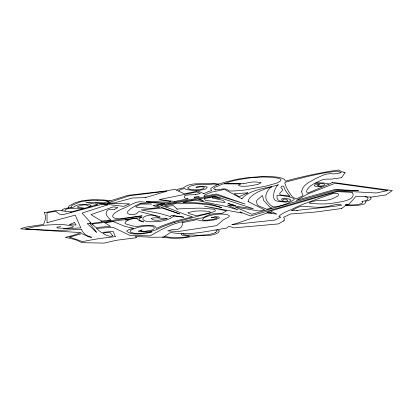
<?xml version="1.0" encoding="UTF-8"?>
<svg xmlns="http://www.w3.org/2000/svg" width="413" height="413" viewBox="0 0 413 413"><rect width="100%" height="100%" fill="white"/><g stroke="black" fill="none" stroke-linecap="round" stroke-linejoin="round"><path stroke-width="0.62" d="M70.948 207.641L71.656 205.829A24.279 5.214 1.4 0 1 72.347 205.292L78.96 202.349A14.181 3.046 1.4 0 1 80.014 202.04L83.307 201.363A37.046 7.955 1.4 0 1 84.789 201.105L86.033 200.919M341.603 208.451L345.815 205.411L347.225 205.493L346.874 205.049L345.475 204.879L348.995 204.244L356.037 196.299L371.318 197.084L385.742 194.988L392.35 190.584L332.248 182.339M248.125 201.668C248.419 198.292 251.455 196.082 254.005 194.286A147.942 31.77 1.4 0 1 259.178 191.405L265.27 188.875L271.795 186.831M68.083 207.904L68.816 206.35A37.118 7.971 1.4 0 1 69.704 205.576L74.077 203.258A47.903 10.289 1.4 0 1 76.818 202.251L82.249 200.728A11.301 2.426 1.4 0 1 83.999 200.444L93.73 199.562L102.951 199.954A11.487 2.468 1.4 0 1 104.107 200.026L110.059 200.579M182.623 222.741C182.763 226.897 179.412 229.669 175.535 229.592A4.729 1.017 1.4 0 1 174.544 229.649L171.984 229.7L167.823 230.888L178.158 231.543L215.7 225.777L217.083 225.23L223.082 220.052A43.122 9.262 1.4 0 1 223.846 219.577C225.204 218.41 232.462 216.417 227.976 214.925A10.599 2.277 1.4 0 0 226.334 214.507C219.701 213.407 212.767 214.471 206.438 216.619A8.177 1.755 1.4 0 0 206.082 216.799C201.766 218.957 200.568 220.826 207.006 220.155A23.355 5.013 1.4 0 0 208.214 220.062L213.361 219.293A25.446 5.467 1.4 0 0 215.297 218.761L216.04 218.503A12.824 2.752 1.4 0 0 216.541 218.276A16.179 3.474 1.4 0 0 216.835 218.116L217.145 217.821A3.805 0.816 1.4 0 0 217.093 217.62A4.553 0.976 1.4 0 0 216.815 217.408L214.91 217.104L211.172 217.672M203.857 196.309L204.027 195.922A34.537 7.419 1.4 0 1 205.178 194.74L211.249 192.231L224.125 189.438M241.796 198.839C250.175 189.025 266.684 188.462 278.316 184.807M170.621 216.593L171.163 215.478L172.588 215.39L183.506 217.14M183.661 233.593C182.592 234.873 185.525 234.832 186.335 235.049A5.132 1.1 1.4 0 0 187.512 235.142C192.19 234.548 196.609 235.694 201.343 235.188A18.131 3.893 1.4 0 0 202.447 235.147L208.963 234.61L213.284 233.464A41.589 8.931 1.4 0 0 214.584 232.917L215.312 232.55M271.599 186.779C266.922 190.109 263.432 197.058 267.717 202.091A154.09 33.086 1.4 0 0 272.972 206.98M278.119 184.761C274.784 187.094 270.463 199.778 276.803 201.017A10.057 2.158 1.4 0 0 278.047 201.338L285.362 202.076A3.939 0.847 1.4 0 0 286.436 202.003L289.735 201.11A28.151 6.045 1.4 0 0 290.215 200.873L290.979 200.238A5.705 1.224 1.4 0 0 290.902 199.959L289.828 199.35A12.777 2.741 1.4 0 0 288.702 198.973L285.445 198.4A2.7 0.578 1.4 0 0 284.686 198.385C283.142 198.07 279.777 199.118 282.668 200.496M176.496 190.104L178.53 189.004L183.486 187.848A14.62 3.139 1.4 0 1 183.728 187.621C188.875 183.346 196.16 183.862 202.484 183.692A15.1 3.242 1.4 0 1 203.583 183.713L208.343 183.728A15.699 3.371 1.4 0 1 209.014 183.702L210.078 183.666A33.758 7.248 1.4 0 1 211.012 183.646L213.118 183.604A28.781 6.18 1.4 0 0 214.156 183.579L218.921 184.048M173.93 215.994C166.971 221.518 157.461 221.967 148.907 221.698A6.371 1.368 1.4 0 1 146.827 221.409C145.231 221.105 142.031 220.155 142.986 217.945A39.168 8.41 1.4 0 1 143.559 217.192C147.446 214.523 153.796 214.311 157.534 217.088A7.191 1.544 1.4 0 0 158.122 217.259L159.924 217.202A5.292 1.136 1.4 0 0 159.996 216.913L159.914 216.784A4.14 0.888 1.4 0 0 159.635 216.588L139.253 211.554L138.608 211.683L136.682 213.686L133.657 214.636L129.95 214.626L127.741 213.423L127.498 212.215L127.958 211.219L130.482 208.802L135.061 205.927L140.895 203.201M283.612 220.95L284.17 220.444A6.345 1.363 1.4 0 0 284.221 220.294L284.206 220.057A15.374 3.299 1.4 0 1 284.221 219.871L284.392 219.288A53.256 11.435 1.4 0 0 284.459 218.952L284.464 218.684A9.391 2.019 1.4 0 0 284.433 218.56L283.674 217.403A3.454 0.743 1.4 0 1 283.721 217.228L290.463 214.058A1.316 0.284 1.4 0 1 290.726 213.97L292.791 213.815A26.458 5.684 1.4 0 0 293.999 213.748L313.054 212.272A197.244 42.353 1.4 0 0 319.657 211.482L341.799 208.503M182.102 233.619L181.276 234.45A5.818 1.249 1.4 0 0 181.333 234.687L183.078 235.482A8.002 1.719 1.4 0 0 183.873 235.632L189.774 236.04L187.523 236.737A6.892 1.482 1.4 0 1 186.929 236.876L185.592 237.088A20.036 4.3 1.4 0 1 184.038 237.274L182.68 237.398A12.875 2.762 1.4 0 1 181.261 237.485L176.067 237.568A15.973 3.428 1.4 0 0 174.823 237.583L172.939 237.604A7.842 1.683 1.4 0 1 171.199 237.552L164.348 236.489M225.064 183.475C230.253 181.224 235.931 180.182 241.497 179.196A28.518 6.123 1.4 0 1 242.741 178.979L250.82 177.755L261.444 177.048A15.524 3.335 1.4 0 1 263.721 176.996L271.733 177.265L277.221 178.039L280.489 178.958L280.892 179.516L280.768 180.543A15.513 3.33 1.4 0 1 280.489 180.884L277.861 182.587A27.062 5.813 1.4 0 1 276.504 183.155L267.872 185.618A60.995 13.097 1.4 0 1 265.26 186.237L246.602 189.748A27.774 5.963 1.4 0 1 245.162 189.954L243.711 190.135A57.619 12.375 1.4 0 1 241.078 190.424L240.005 190.527A34.661 7.444 1.4 0 1 232.917 190.997L229.416 191.018L226.644 189.34A3.702 0.795 1.4 0 0 226.226 189.206L224.698 188.911A2.586 0.558 1.4 0 0 224.037 188.855L218.957 189.391A22.607 4.853 1.4 0 1 217.444 189.629L215.173 189.908M203.573 193.749L208.498 191.565A66.018 14.176 1.4 0 1 209.696 191.198L211.513 190.703A1.27 0.274 1.4 0 0 211.704 190.605L210.671 189.035A17.749 3.81 1.4 0 1 210.79 188.504C217.749 183.186 227.047 181.813 235.353 179.64A105.573 22.669 1.4 0 1 239.37 178.891L245.843 177.889A51.749 11.115 1.4 0 1 248.43 177.575L264.108 176.382A22.235 4.775 1.4 0 1 266.101 176.361L268.388 176.387A13.221 2.839 1.4 0 1 270.438 176.48L276.349 177.022A11.43 2.457 1.4 0 1 277.598 177.198L278.491 177.353A15.431 3.314 1.4 0 1 280.303 177.74L282.874 178.581A20.237 4.347 1.4 0 1 283.829 179.051A17.79 3.82 1.4 0 1 284.531 179.552L285.435 181.188L289.978 179.944A138.03 29.638 1.4 0 1 292.771 179.159L307.226 175.737A454.254 97.545 1.4 0 1 314.257 174.25L329.677 171.307L338.934 170.006A4.817 1.032 1.4 0 0 338.99 170.151L339.682 170.662A26.695 5.73 1.4 0 0 340.266 170.972L340.472 171.07A19.886 4.269 1.4 0 0 341.644 171.55L341.83 171.617A25.296 5.431 1.4 0 0 343.528 172.154M150.26 235.813L161.767 229.411L171.875 224.806A95.857 20.583 1.4 0 1 174.957 223.738A136.961 29.411 1.4 0 1 177.74 222.886L182.025 221.714A94.902 20.382 1.4 0 1 187.445 220.47L188.178 220.32A108.015 23.195 1.4 0 1 198.07 218.56A71.614 15.379 1.4 0 1 198.927 218.436L201.952 217.971A5.71 1.229 1.4 0 0 202.613 217.801L209.866 214.43A11.936 2.561 1.4 0 1 210.8 214.213L214.337 213.691A9.416 2.024 1.4 0 1 215.803 213.578L221.776 213.609L226.561 210.883L204.476 206.17L242.08 213.067L239.994 211.921L250.624 216.004L337.473 190.858L376.269 192.974L387.688 190.574L335.165 183.243L308.387 193.743L296.24 200.413L335.015 189.438L358.525 190.77L336.358 190.042L251.847 214.259L235.518 207.156L259.127 211.002L264.526 209.856L247.95 201.446M291.769 210.553L297.174 207.662L301.247 206.211L317.39 207.295A22.72 4.879 1.4 0 0 319.048 207.254L319.579 207.238A14.894 3.201 1.4 0 0 321.169 207.156L325.511 206.727A47.609 10.222 1.4 0 0 327.463 206.474L336.993 204.29L339.878 204.523A10.382 2.23 1.4 0 1 340.704 204.74L341.613 205.204L337.307 205.865A102.14 21.93 1.4 0 0 334.757 206.221A95.801 20.573 1.4 0 0 333.467 206.407L296.844 210.393M284.051 220.702L278.393 223.918L234.001 227.883L228.936 226.262L226.479 228.141C208.028 230.944 189.376 235.947 170.708 232.467L163.264 237.108L151.101 237.274L135.423 236.386L136.28 237.671M114.447 209.365L117.906 207.558L113.338 206.861L90.937 214.626L101.675 221.136M156.656 228.275L161.158 226.195L174.503 221.332L192.453 216.825C181.575 213.789 171.509 208.529 160.662 205.411L215.219 196.154L253.345 208.704L227.48 205.091L238.027 209.861L227.475 206.784L195.509 200.135L183.3 202.339M211.358 217.806L215.018 216.773L218.389 216.861A2.313 0.496 1.4 0 1 218.895 217.001L219.355 217.775A11.616 2.493 1.4 0 1 219.04 218.136L216.484 219.241A27.981 6.009 1.4 0 1 211.854 220.284L206.314 220.914L201.854 220.841A2.932 0.63 1.4 0 1 201.224 220.749L196.717 219.685L182.025 222.679M174.591 222.246L162.81 226.675A107.272 23.035 1.4 0 0 161.607 227.202L155.83 229.933L150.941 231.228A12.395 2.664 1.4 0 1 147.751 231.585L147.018 231.631A17.465 3.753 1.4 0 1 143.59 231.739L139.418 231.554A2.23 0.48 1.4 0 1 138.954 231.445L138.525 231.254A2.839 0.609 1.4 0 1 138.386 231.073L142.077 229.979M81.516 233.696L69.358 237.16M107.328 203.046L129.47 195.752L167.059 191.162L145.221 197.641M101.077 204.476L63.53 214.502L59.978 214.264L58.078 213.211L55.925 211.275M107.494 204.925L82.244 212.989A1.549 0.336 1.4 0 0 82.208 213.082L82.264 213.175A5.462 1.172 1.4 0 1 82.311 213.268L82.378 213.485A18.477 3.97 1.4 0 0 82.879 214.197L83.132 214.399A82.28 17.666 1.4 0 1 83.715 214.899L90.932 222.87M174.374 222.37L209.825 213.16L214.667 211.394A17.274 3.712 1.4 0 0 215.132 211.028L215.421 210.362L214.92 209.783A7.222 1.549 1.4 0 0 213.123 209.148L202.773 208.229A33.097 7.109 1.4 0 0 196.784 208.178L179.96 208.844A33.83 7.264 1.4 0 0 176.805 209.086M70.179 212.256L97.835 204.564L85.956 202.396L103.493 202.948L127.901 195.328L165.458 190.997L174.771 189.319L184.337 193.842L198.034 191.028L203.976 193.759M151.762 231.863C145.237 233.712 138.324 234.682 131.571 233.629A6.654 1.43 1.4 0 1 130.296 233.36L126.93 231.492A10.671 2.292 1.4 0 1 126.832 230.908L128.81 229.633L133.384 228.25M47.046 222.684L75.285 215.132L80.809 227.909L63.71 228.714M195.571 194.631L200.372 193.423L196.707 191.978L159.15 199.603L174.709 201.441M266.746 209.21L271.754 207.971L269.973 207.161L266.493 203.63A60.535 12.999 1.4 0 1 266.106 203.062L263.551 200.326L262.529 195.473L257.02 200.109L256.556 201.239L256.886 203.253M141.654 230.139L140.214 230.681L142.087 231.234L145.237 231.265L151.819 230.036A22.916 4.92 1.4 0 0 152.965 229.535C156.114 228.332 152.986 225.766 150.874 226.128A4.641 0.996 1.4 0 0 149.367 225.988L144.664 226.143L139.181 227.109A36.323 7.801 1.4 0 0 136.471 227.847C134.772 228.885 129.093 229.54 130.234 232.121C137.188 235.023 145.03 232.509 152.165 231.874M231.77 224.595L236.355 223.516L267.19 212.963L276.762 214.104L270.463 211.017L337.184 191.617L352.274 192.36M178.623 190.904L179.8 190.517L179.794 189.944A3.51 0.754 1.4 0 1 179.929 189.789L180.553 189.505A10.294 2.21 1.4 0 1 181.317 189.273L182.814 188.953A18.306 3.929 1.4 0 0 183.387 188.834L184.688 188.581L185.969 189.273A5.415 1.162 1.4 0 0 186.604 189.469L193.604 190.589A6.025 1.296 1.4 0 0 196.402 190.594M82.781 241.579L84.608 241.202A144.756 31.083 1.4 0 1 115.129 236.654M90.726 222.906L87.2 223.629L96.461 232.266M55.74 211.141L47.03 212.886L47.056 222.597M164.142 203.397L152.944 205.586L159.599 207.429L150.569 208.467L136.951 207.295L135.588 206.861L140.787 204.063L151.716 204.037L140.885 203.289M177.1 203.372L164.663 205.788L166.806 206.5L173.197 205.514L177.198 209.184M204.27 196.237L216.283 193.981L245.007 204.001L216.366 194.982L156.604 205.431L179.645 213.949L161.958 208.018L141.287 209.98L159.289 213.314L170.424 216.541M243.231 183.826L245.007 183.48A12.937 2.777 1.4 0 0 245.725 183.305L247.134 182.923A16.2 3.48 1.4 0 1 247.924 182.747L251.791 182.071A4.218 0.903 1.4 0 1 252.72 181.999L254.997 181.978A23.675 5.085 1.4 0 1 256.205 181.999L260.923 182.541A3.118 0.671 1.4 0 1 261.047 182.665L261.062 182.706A1.972 0.423 1.4 0 1 261.026 182.809L258.92 183.93A22.008 4.724 1.4 0 1 258.383 184.188A26.236 5.632 1.4 0 1 257.707 184.456L248.796 186.01A13.541 2.906 1.4 0 1 246.928 186.16L246.587 186.18A11.017 2.364 1.4 0 1 245.668 186.217L242.157 186.263A3.196 0.687 1.4 0 1 241.383 186.211L239.979 185.989A4.853 1.043 1.4 0 1 238.575 185.437L238.6 185.014L240.893 183.966L223.087 183.857A9.04 1.941 1.4 0 0 222.834 183.981L215.436 187.11A18.606 3.996 1.4 0 0 214.791 187.456L213.547 188.715L215.586 189.835M44.294 212.669L57.97 210.269L71.315 211.952M174.291 201.513L188.158 198.88L187.559 198.71A20.413 4.383 1.4 0 1 186.454 198.441C184.291 198.596 183.026 195.891 185.582 195.375A4.997 1.074 1.4 0 1 186.346 195.179L187.998 194.951A11.063 2.375 1.4 0 1 189.257 194.843L195.767 194.678M89.621 223.732L142.165 216.004A1.296 0.279 1.4 0 0 141.556 215.808L119.832 218.797L116.29 218.642A7.078 1.518 1.4 0 1 115.113 218.369C107.395 215.576 119.951 209.954 122.32 208.741C129.13 206.546 135.593 200.326 143.146 202.019A29.731 6.386 1.4 0 0 145.701 202.324L164.756 203.408M91.805 224.099L141.809 217.367L140.27 218.007A15.42 3.309 1.4 0 0 139.718 218.358A14.001 3.005 1.4 0 0 139.439 218.637L139.227 219.102A31.357 6.732 1.4 0 0 139.202 219.396L139.418 220.026A5.963 1.28 1.4 0 0 139.708 220.253L143.636 221.92L142.103 221.611A37.986 8.157 1.4 0 1 141.308 221.399L140.007 221.001A9.091 1.951 1.4 0 1 139.331 220.712L136.651 218.229L125.376 219.948L128.887 219.943L127.669 220.578A32.746 7.031 1.4 0 0 126.6 221.141A36.406 7.816 1.4 0 0 125.562 221.91L124.912 223.051L125.485 223.81L132.909 226.019L136.946 226.458L145.417 225.261L151.762 225.322L154.901 226.205L156.46 228.224M113.157 221.595L104.721 222.695L110.545 226.376L96.043 227.475L92.011 224.063M136.476 237.718L116.161 240.314L104.153 243.097L81.919 242.668L76.534 240.123L72.352 238.9A63.323 13.598 1.4 0 0 67.309 237.785L65.321 237.408L73.189 235.431L81.031 232.612L20.65 228.879L22.028 228.291A54.826 11.776 1.4 0 1 23.52 227.821L25.157 227.372A31.218 6.706 1.4 0 1 28.864 226.603L37.888 225.291A48.084 10.325 1.4 0 1 39.478 225.09L43.551 224.471L45.378 219.422A173.496 37.258 1.4 0 0 45.518 218.219L45.229 215.116L44.439 212.597M332.455 182.303L330.612 183.475L308.552 192.783L307.189 193.145L306.678 191.524A92.77 19.922 1.4 0 1 306.771 190.682L306.849 190.378A82.688 17.759 1.4 0 1 307.241 189.428L309.574 186.759A166.79 35.817 1.4 0 1 311.185 185.468L314.045 183.63A80.107 17.201 1.4 0 1 315.573 182.856L320.132 180.801A8.719 1.874 1.4 0 1 320.555 180.657C324.695 178.075 329.744 179.794 334.189 178.7A10.738 2.308 1.4 0 1 334.907 178.586L337.256 178.277A13.743 2.953 1.4 0 1 338.593 178.137L341.783 177.652A1.461 0.315 1.4 0 1 341.67 177.544L343.317 175.22A53.927 11.579 1.4 0 0 343.544 174.849L343.802 174.332A19.235 4.13 1.4 0 1 343.952 174.116L345.247 172.856L344.628 172.464M232.178 224.605L274.805 220.093L280.809 217.15L279.498 216.784A4.631 0.996 1.4 0 1 278.842 216.453C282.657 212.225 290.685 210.325 295.899 207.29A448.007 96.203 1.4 0 1 302.93 204.306L321.015 197.677A99.579 21.383 1.4 0 0 322.439 197.182L329.058 194.9A40.567 8.709 1.4 0 0 330.276 194.399L333.11 193.48A3.485 0.749 1.4 0 1 333.73 193.423L337.168 193.423A1.476 0.315 1.4 0 1 337.751 193.521L338.428 193.991L338.299 195.266A31.352 6.732 1.4 0 1 337.824 196.015L332.32 198.834L328.454 199.856A32.994 7.083 1.4 0 1 326.812 200.14L323.937 200.506A10.113 2.173 1.4 0 1 322.594 200.604A11.084 2.38 1.4 0 1 321.185 200.656C319.667 199.195 303.823 203.217 311.428 203.403A16.685 3.583 1.4 0 0 315.021 203.728L319.776 203.924A25.802 5.539 1.4 0 0 322.966 203.939L325.176 203.898A23.386 5.023 1.4 0 0 329.719 203.661L342.145 201.673A60.572 13.004 1.4 0 0 345.16 200.857L348.396 199.742A38.218 8.208 1.4 0 0 350.147 198.901C352.681 197.842 354.452 194.75 352.052 192.484M315.109 183.496L320.23 183.336A7.785 1.673 1.4 0 1 321.727 183.424L323.152 183.646A7.532 1.616 1.4 0 1 323.472 183.749L323.818 183.878A28.642 6.149 1.4 0 1 324.236 184.043C326.409 185.287 320.374 186.428 319.29 186.056A1.234 0.263 1.4 0 1 318.888 186.015L317.535 185.525A3.036 0.65 1.4 0 1 317.747 185.385L319.548 184.694A4.306 0.924 1.4 0 0 319.311 184.59L315.62 184.761A9.871 2.117 1.4 0 0 315.098 184.848L314.639 184.936A1.347 0.289 1.4 0 0 314.458 184.998L314.19 185.628L314.887 186.051A8.09 1.735 1.4 0 0 315.78 186.33L317.767 186.599A6.897 1.482 1.4 0 0 318.397 186.614L318.96 186.619A24.713 5.307 1.4 0 1 319.899 186.619L322.006 186.64M196.402 190.594L198.57 190.393A28.208 6.056 1.4 0 0 199.412 190.29A24.119 5.178 1.4 0 0 200.795 190.088A29.628 6.36 1.4 0 0 202.964 189.706L205.158 189.159A8.931 1.915 1.4 0 0 205.746 188.906L207.316 187.197L206.567 186.862A3.216 0.692 1.4 0 0 206.02 186.764L203.846 186.562A22.632 4.858 1.4 0 0 203.072 186.5L202.509 186.464A4.089 0.878 1.4 0 0 201.885 186.444L200.511 186.454A7.697 1.652 1.4 0 0 198.426 186.593A9.101 1.957 1.4 0 0 197.404 186.722L195.814 187.213A1.564 0.336 1.4 0 0 195.917 187.337L197.254 187.492L200.305 186.815A10.361 2.225 1.4 0 1 201.043 186.79L201.864 186.795A1.879 0.403 1.4 0 1 202.427 186.831L203.17 186.934A4.6 0.986 1.4 0 1 203.65 187.032L204.306 187.595A20.97 4.502 1.4 0 1 204.254 187.765L204.228 187.822A13.603 2.922 1.4 0 1 203.991 188.137L203.908 188.209A16.489 3.541 1.4 0 1 203.47 188.524L202.422 188.989A8.224 1.766 1.4 0 1 201.689 189.19L200.357 189.433A13.273 2.85 1.4 0 1 199.097 189.598L197.316 189.753A7.052 1.513 1.4 0 1 196.077 189.799L192.634 189.722A3.211 0.692 1.4 0 1 191.88 189.644L190.217 189.304A9.468 2.034 1.4 0 1 188.602 188.679L187.714 188.003A2.881 0.619 1.4 0 1 187.683 187.863L190.083 186.299A22.596 4.853 1.4 0 1 190.667 186.036L196.139 184.694A17.883 3.841 1.4 0 1 197.698 184.559L202.623 184.399A32.266 6.928 1.4 0 0 203.645 184.384L205.808 184.415A2.302 0.496 1.4 0 0 206.056 184.456L209.071 184.42A2.715 0.583 1.4 0 1 209.634 184.368L214.001 184.053L218.26 184.508M81.454 229.23L57.613 230.578L25.033 228.941L34.873 226.701L43.732 225.348A34.615 7.434 1.4 0 1 47.242 225.018L58.434 224.543A18.791 4.037 1.4 0 1 61.227 224.605L61.919 224.631A21.006 4.512 1.4 0 1 65.352 224.848L72.389 225.983A6.608 1.42 1.4 0 1 72.605 227.3L68.403 228.126A14.971 3.216 1.4 0 1 65.171 228.358L57.846 228.012A3.449 0.738 1.4 0 1 57.175 227.785L56.86 227.362A5.002 1.074 1.4 0 1 57.051 227.135L60.726 226.634M206.386 235.616L208.679 235.487A8.549 1.838 1.4 0 0 209.995 235.348L213.629 234.574A33.536 7.202 1.4 0 0 215.188 234.083A30.479 6.546 1.4 0 0 216.484 233.572A31.894 6.851 1.4 0 0 217.718 232.932L218.446 232.4A22.075 4.739 1.4 0 0 218.74 232.08L219.153 231.228A19.096 4.099 1.4 0 0 219.076 230.63L217.574 229.834M205.731 235.642C197.6 234.992 190.068 237.145 182.138 238.038A54.294 11.657 1.4 0 1 180.238 238.162L175.045 238.363A14.987 3.216 1.4 0 1 172.469 238.337L162.443 237.17M114.458 209.277L108.769 209.737A5.116 1.1 1.4 0 0 108.025 209.954L107.478 210.258A17.083 3.665 1.4 0 0 107.143 210.563L106.291 212.509A71.594 15.374 1.4 0 0 106.301 214.399L107.132 216.061A154.245 33.123 1.4 0 0 107.633 216.784L109.032 218.41A76.839 16.499 1.4 0 0 109.92 219.2L110.787 219.974L101.273 221.12M291.563 210.589L297.252 210.408M177.698 203.433L197.827 203.702L209.019 204.765A24.506 5.261 1.4 0 1 212.313 205.318L221.631 207.62L211.477 204.43A22.452 4.822 1.4 0 0 207.791 203.795L193.196 202.623A78.485 16.856 1.4 0 0 188.855 202.453L182.897 202.329M145.835 197.615L133.208 197.956A8.967 1.926 1.4 0 0 132.083 198.111L114.984 202.721A9.53 2.044 1.4 0 0 114.52 202.881L106.915 203.119M316.415 182.752L322.723 182.944A8.528 1.833 1.4 0 1 323.869 183.052L329.016 183.94M224.455 183.501L243.242 183.744M345.893 204.802C351.071 205.018 356.491 205.292 361.452 203.542A19.075 4.099 1.4 0 0 362.16 203.165L362.64 202.747A7.961 1.709 1.4 0 0 362.717 202.494L362.65 202.256A17.041 3.66 1.4 0 0 362.449 201.947L362.32 201.812A7.997 1.719 1.4 0 0 362.113 201.652L361.86 201.41L363.161 201.157A7.971 1.714 1.4 0 0 363.579 201.095L365.102 200.816A5.777 1.239 1.4 0 0 365.624 200.677L366.754 200.135A23.701 5.09 1.4 0 0 367.358 199.649L367.699 199.242A37.072 7.961 1.4 0 0 367.962 198.71L368.009 198.142A10.599 2.277 1.4 0 0 367.88 197.904L367.167 197.321A6.577 1.415 1.4 0 0 366.202 196.949L365.097 196.691M97.158 200.336L102.088 200.553A13.758 2.953 1.4 0 1 106.461 200.888M149.847 235.89L129.682 235.307L113.054 227.326L96.327 228.399L101.293 232.488L113.167 231.357L115.346 236.711M346.197 205.591L355.072 205.581A14.171 3.041 1.4 0 0 356.827 205.437L359.362 205.111A30.758 6.603 1.4 0 0 361.396 204.771L364.534 203.945L365.608 202.644A6.154 1.322 1.4 0 0 365.526 202.458C363.863 201.054 368.066 200.986 368.799 200.351A16.174 3.474 1.4 0 0 369.537 200.021L369.795 199.871A38.977 8.368 1.4 0 0 370.115 199.675A23.593 5.064 1.4 0 0 370.564 199.34A28.404 6.102 1.4 0 0 370.9 199.004L371.065 197.657L370.296 197.187M101.293 204.352L107.705 204.884M91.392 237.32L88.625 236.804L81.919 233.706M173.723 216.03L183.899 217.238M133.187 228.203L124.793 226.355L113.353 221.647M272.766 207.016C280.148 206.572 288.202 203.785 294.185 199.608A13.83 2.968 1.4 0 0 294.01 198.999L292.652 198.064L289.947 197.099A28.032 6.019 1.4 0 0 288.083 196.614L281.955 195.566L277.015 195.437C276.116 200.888 280.344 201.436 284.34 201.317A3.289 0.707 1.4 0 0 285.099 201.312A3.588 0.769 1.4 0 0 287.355 200.94L287.747 200.604L287.536 200.109A11.807 2.535 1.4 0 0 287.112 199.778C286.147 198.983 282.069 198.56 283.086 200.424M91.609 237.196C87.251 236.484 83.023 233.526 81.444 229.313M82.352 208.71L81.547 208.586A8.1 1.74 1.4 0 0 79.652 208.389L77.045 208.26A18.425 3.954 1.4 0 1 76.219 208.224L70.855 208.384A17.878 3.841 1.4 0 1 70.334 208.451L67.288 208.88A6.128 1.316 1.4 0 0 66.441 209.102L65.146 209.959L65.053 211.157M108.557 201.276L106.967 200.986A5.302 1.141 1.4 0 0 106.425 200.904M84.237 208.198L83.694 208.075A8.095 1.74 1.4 0 0 83.034 207.94L77.21 207.14L79.007 205.989A10.366 2.225 1.4 0 1 79.435 205.834L81.655 205.204A5.002 1.074 1.4 0 1 82.445 205.075L83.281 204.987A6.711 1.44 1.4 0 1 84.061 204.936C87.417 203.779 88.377 208.209 91.165 205.462A2.87 0.614 1.4 0 0 90.901 205.22L89.146 204.765A4.956 1.063 1.4 0 0 88.459 204.662L86.74 204.497A18.626 4.001 1.4 0 0 85.439 204.409L84.603 204.363A8.761 1.879 1.4 0 0 83.684 204.327A11.476 2.463 1.4 0 0 83.044 204.316L79.719 204.636A19.039 4.089 1.4 0 0 78.599 204.853C74.768 204.993 73.886 208.539 70.024 207.729A52.389 11.249 1.4 0 0 68.857 207.889L67.949 208.028A20.567 4.414 1.4 0 0 67.267 208.137L64.991 208.586A11.92 2.561 1.4 0 0 64.118 208.828L63.576 209.019A14.274 3.067 1.4 0 0 62.673 209.468L62.064 210.145L62.048 210.94M343.539 172.154L344.354 172.376A4.615 0.991 1.4 0 1 344.628 172.464M69.771 237.083L82.569 241.615M266.354 209.112L259.121 206.025A40.722 8.745 1.4 0 1 258.543 205.715L257.624 205.127A12.72 2.731 1.4 0 1 257.376 204.874L256.953 203.619M215.865 230.062L217.093 230.841L216.897 231.419A34.289 7.362 1.4 0 1 215.307 232.55M224.724 189.5L242.188 198.937M90.034 223.66L96.477 232.214M86.018 200.914A14.656 3.149 1.4 0 1 89.337 200.62L94.407 200.382A12.122 2.602 1.4 0 1 97.153 200.326M289.864 196.289L287.19 195.659A2.953 0.635 1.4 0 0 286.73 195.571L285.987 195.478A6.691 1.435 1.4 0 0 285.016 195.39L282.094 195.163A3.686 0.79 1.4 0 1 281.243 195.019L280.732 194.89A5.224 1.12 1.4 0 1 280.117 194.657C278.579 193.516 280.964 192.21 281.712 191.343A17.021 3.655 1.4 0 0 281.873 191.09L282.812 189.521L282.255 188.937A36.251 7.785 1.4 0 1 281.831 188.638A42.983 9.231 1.4 0 1 281.408 188.297C279.157 186.464 284.474 184.539 284.149 187.693A29.514 6.34 1.4 0 0 284.34 187.977L285.13 189.882A25.11 5.39 1.4 0 0 285.357 190.331L287.83 193.971A20.511 4.404 1.4 0 0 288.104 194.229L289.864 196.289M210.398 212.323L210.32 212.53A3.433 0.738 1.4 0 1 210.16 212.659L208.555 213.196A33.381 7.166 1.4 0 1 206.892 213.604L201.425 214.698A17.036 3.66 1.4 0 0 200.641 214.879L199.892 215.075A9.148 1.967 1.4 0 1 199.045 215.261L196.211 215.705L190.181 213.955A21.946 4.713 1.4 0 1 188.953 213.469L187.894 212.576L194.879 211.203A9.174 1.972 1.4 0 1 195.932 211.1L199.634 210.929A11.838 2.54 1.4 0 1 201.167 210.929L202.236 210.95A17.532 3.763 1.4 0 1 204.285 211.033L205.911 211.141A10.428 2.241 1.4 0 1 206.846 211.229L209.582 211.745A7.455 1.6 1.4 0 1 210.011 211.941L210.336 212.179A3.939 0.847 1.4 0 1 210.398 212.323M301.738 191.343L301.722 191.596A87.881 18.869 1.4 0 0 301.774 192.437L303.044 195.638L298.651 197.786A36.654 7.873 1.4 0 0 297.819 198.225L295.816 198.921L292.905 197.042A60.226 12.932 1.4 0 1 292.105 196.345L288.966 192.19L286.245 187.135L284.696 182.809L285.801 182.112A31.228 6.706 1.4 0 1 286.586 181.834L306.348 176.749L320.834 173.553A72.884 15.653 1.4 0 1 323.425 173.078L336.471 171.163L338.288 171.426L341.36 172.706L334.096 173.956L331.019 173.656L326.688 174.038L323.111 175.164L316.931 177.967A150.838 32.39 1.4 0 0 315.46 178.674C310.339 181.71 302.569 184.652 301.738 191.343M112.558 235.596L112.429 235.844A3.536 0.759 1.4 0 1 112.269 235.947A4.481 0.96 1.4 0 1 111.985 236.066L110.844 236.272A1.507 0.325 1.4 0 1 110.447 236.288A1.42 0.305 1.4 0 1 110.018 236.272L106.513 235.317L102.951 233.35L105.067 232.736L109.92 232.256L112.558 235.596M146.259 201.663L148.014 201.936A11.709 2.514 1.4 0 1 148.799 202.009L151.468 202.272A36.029 7.739 1.4 0 1 152.459 202.37L156.806 202.793A5.545 1.193 1.4 0 0 157.673 202.829L161.612 202.819A14.011 3.01 1.4 0 0 162.562 202.793L169.098 202.251A41.057 8.818 1.4 0 0 170.058 202.014L171.044 201.704L170.693 201.658A5.787 1.244 1.4 0 1 170.042 201.616C162.799 199.685 156.026 202.401 148.752 201.307A8.208 1.76 1.4 0 0 147.338 201.446L146.259 201.663M151.509 218.585C152.681 220.449 155.665 220.093 157.647 220.289A2.07 0.444 1.4 0 0 158.262 220.274L167.234 218.735L166.057 218.565A3.753 0.805 1.4 0 0 165.51 218.549L155.613 217.759L152.412 218.054A6.417 1.378 1.4 0 0 151.747 218.343L151.509 218.585M194.652 197.063L194.182 197.812L199.345 196.96L197.765 196.655L194.652 197.063M247.795 192.861L239.23 196.686L234.13 193.723L247.795 192.861M129.279 203.898L123.719 206.34L95.393 203.005L129.279 203.898M74.397 222.566L69.281 224.672L76.116 225.044L74.397 222.566M268.961 211.714L266.87 212.256L272.053 212.927L268.961 211.714M213.944 196.634L204.177 198.741L205.576 200.511L225.173 202.468L222.808 200.274L212.359 198.023L212.194 197.713L214.626 197.698L220.372 198.689L216.706 197.238L213.944 196.634M200.486 199.205L198.627 199.541L203.686 201.162L200.486 199.205M235.333 205.504L230.774 204.724L227.914 203.294L235.333 205.504"/></g></svg>
